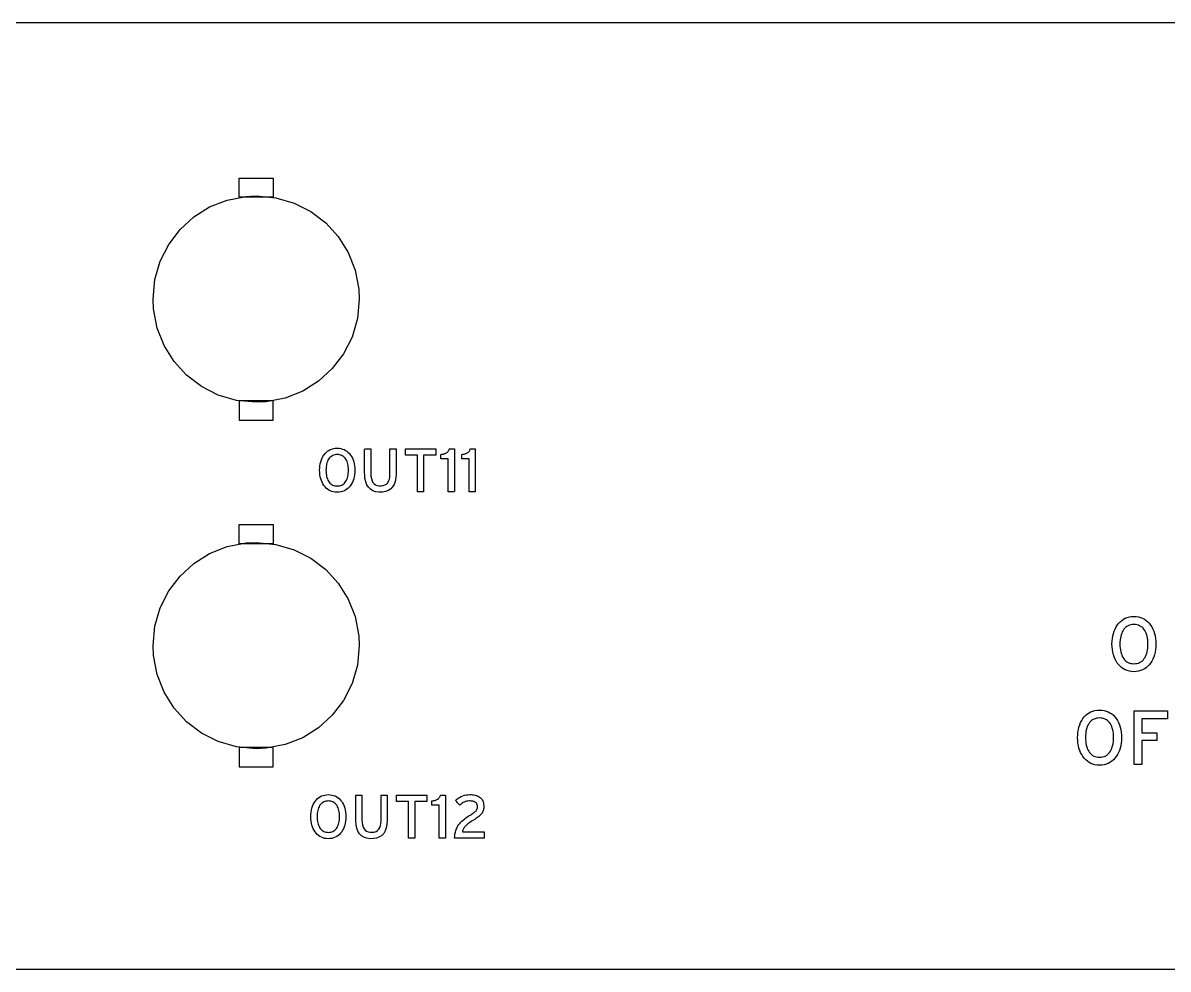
# Model space of a CAD drawing. Header units: inches. Extents: x 3.2 to 20.7, y 8 to 10.
# Drawn here: x 9.776 to 11.858, y 8.302 to 10.022 of the extents above; entities that cross this region are included whole.
import ezdxf

# ---------------------------------------------------------------- set-up
doc = ezdxf.new("R2010")
doc.units = ezdxf.units.IN
doc.header["$MEASUREMENT"] = 0

msp = doc.modelspace()

# ---------------------------------------------------------------- linework, layer by layer
for points in [[(3.2251, 10.0222), (3.2251, 8.3022), (20.675, 8.3022), (20.675, 10.0222), (3.2251, 10.0222)], [(10.1691, 9.7402), (10.2311, 9.7402), (10.2311, 9.7052), (10.1691, 9.7052), (10.1691, 9.7402)], [(10.1691, 9.3002), (10.2311, 9.3002), (10.2311, 9.3353), (10.1691, 9.3353), (10.1691, 9.3002)], [(10.5046, 9.2365), (10.5046, 9.1701), (10.4933, 9.1701), (10.4933, 9.2365), (10.4713, 9.2365), (10.4713, 9.2479), (10.5266, 9.2479), (10.5266, 9.2365), (10.5046, 9.2365)], [(10.1691, 9.1102), (10.2311, 9.1102), (10.2311, 9.0752), (10.1691, 9.0752), (10.1691, 9.1102)], [(11.8106, 8.7574), (11.8106, 8.7319), (11.8377, 8.7319), (11.8377, 8.7176), (11.8106, 8.7176), (11.8106, 8.6744), (11.7965, 8.6744), (11.7965, 8.7716), (11.8572, 8.7716), (11.8572, 8.7574), (11.8106, 8.7574)], [(10.1691, 8.6702), (10.2311, 8.6702), (10.2311, 8.7053), (10.1691, 8.7053), (10.1691, 8.6702)], [(10.4884, 8.6068), (10.4884, 8.5404), (10.4771, 8.5404), (10.4771, 8.6068), (10.4552, 8.6068), (10.4552, 8.6182), (10.5104, 8.6182), (10.5104, 8.6068), (10.4884, 8.6068)]]:
    msp.add_lwpolyline(points)
for points in [[(10.3876, 9.5202), (10.3842, 9.4846), (10.3745, 9.4512), (10.359, 9.4207), (10.3385, 9.3938), (10.3135, 9.3709), (10.2847, 9.3529), (10.2527, 9.3402), (10.2181, 9.3336), (10.2001, 9.3327), (10.2001, 9.3327), (10.2001, 9.3327), (10.2001, 9.3327), (10.2001, 9.3327), (10.2001, 9.3327), (10.2001, 9.3327), (10.2001, 9.3327), (10.2001, 9.3327), (10.1644, 9.3361), (10.1311, 9.3458), (10.1006, 9.3613), (10.0736, 9.3818), (10.0508, 9.4068), (10.0327, 9.4356), (10.02, 9.4676), (10.0134, 9.5022), (10.0126, 9.5202), (10.0126, 9.5202), (10.0126, 9.5202), (10.0126, 9.5202), (10.0126, 9.5202), (10.0126, 9.5202), (10.0126, 9.5202), (10.0126, 9.5202), (10.0126, 9.5202), (10.0159, 9.5559), (10.0257, 9.5892), (10.0411, 9.6197), (10.0616, 9.6467), (10.0866, 9.6695), (10.1154, 9.6876), (10.1474, 9.7002), (10.182, 9.7069), (10.2001, 9.7077), (10.2001, 9.7077), (10.2001, 9.7077), (10.2001, 9.7077), (10.2001, 9.7077), (10.2001, 9.7077), (10.2001, 9.7077), (10.2001, 9.7077), (10.2001, 9.7077), (10.2357, 9.7043), (10.2691, 9.6946), (10.2996, 9.6792), (10.3265, 9.6587), (10.3494, 9.6337), (10.3674, 9.6049), (10.3801, 9.5729), (10.3867, 9.5383), (10.3876, 9.5202), (10.3876, 9.5202), (10.3876, 9.5202), (10.3876, 9.5202), (10.3876, 9.5202), (10.3876, 9.5202), (10.3876, 9.5202), (10.3876, 9.5202)], [(10.3793, 9.209), (10.3792, 9.2049), (10.3788, 9.201), (10.3782, 9.1972), (10.3774, 9.1937), (10.3763, 9.1903), (10.375, 9.1872), (10.3735, 9.1843), (10.3718, 9.1815), (10.3698, 9.179), (10.3676, 9.1767), (10.3652, 9.1747), (10.3627, 9.1729), (10.36, 9.1715), (10.3571, 9.1704), (10.354, 9.1696), (10.3508, 9.1691), (10.3474, 9.1689), (10.344, 9.1691), (10.3408, 9.1696), (10.3377, 9.1704), (10.3349, 9.1715), (10.3322, 9.1729), (10.3297, 9.1747), (10.3274, 9.1767), (10.3253, 9.179), (10.3233, 9.1815), (10.3215, 9.1843), (10.3199, 9.1872), (10.3186, 9.1903), (10.3175, 9.1937), (10.3167, 9.1972), (10.316, 9.201), (10.3157, 9.2049), (10.3155, 9.209), (10.3157, 9.2132), (10.316, 9.2171), (10.3167, 9.2209), (10.3175, 9.2244), (10.3186, 9.2278), (10.3199, 9.231), (10.3215, 9.2339), (10.3233, 9.2367), (10.3253, 9.2393), (10.3274, 9.2415), (10.3297, 9.2435), (10.3322, 9.2452), (10.3349, 9.2466), (10.3377, 9.2476), (10.3408, 9.2484), (10.344, 9.2489), (10.3474, 9.2491), (10.3508, 9.2489), (10.354, 9.2484), (10.3571, 9.2476), (10.36, 9.2466), (10.3627, 9.2452), (10.3652, 9.2435), (10.3676, 9.2415), (10.3698, 9.2393), (10.3718, 9.2367), (10.3735, 9.2339), (10.375, 9.231), (10.3763, 9.2278), (10.3774, 9.2244), (10.3782, 9.2209), (10.3788, 9.2171), (10.3792, 9.2132)], [(10.4546, 9.2025), (10.4541, 9.1953), (10.4529, 9.1888), (10.4509, 9.1833), (10.4482, 9.1787), (10.4447, 9.175), (10.4404, 9.1721), (10.4353, 9.1702), (10.4295, 9.1691), (10.4231, 9.169), (10.4172, 9.1699), (10.4121, 9.1717), (10.4077, 9.1744), (10.4041, 9.178), (10.4013, 9.1825), (10.3992, 9.1879), (10.3979, 9.1941), (10.3974, 9.2013), (10.3973, 9.2039), (10.3973, 9.2079), (10.3973, 9.214), (10.3973, 9.2214), (10.3973, 9.2293), (10.3973, 9.2367), (10.3973, 9.2428), (10.3973, 9.2468), (10.3974, 9.2479), (10.3979, 9.2479), (10.3992, 9.2479), (10.4009, 9.2479), (10.4028, 9.2479), (10.4047, 9.2479), (10.4065, 9.2479), (10.4078, 9.2479), (10.4085, 9.2479), (10.4086, 9.2473), (10.4086, 9.2438), (10.4086, 9.2381), (10.4086, 9.2309), (10.4086, 9.2231), (10.4086, 9.2156), (10.4086, 9.2092), (10.4086, 9.2048), (10.4086, 9.2031), (10.4088, 9.1982), (10.4095, 9.1939), (10.4107, 9.1901), (10.4123, 9.187), (10.4144, 9.1845), (10.417, 9.1826), (10.42, 9.1813), (10.4235, 9.1806), (10.4274, 9.1806), (10.4311, 9.1811), (10.4343, 9.1823), (10.437, 9.184), (10.4392, 9.1863), (10.4409, 9.1892), (10.4422, 9.1926), (10.443, 9.1967), (10.4433, 9.2013), (10.4433, 9.2034), (10.4433, 9.2075), (10.4433, 9.2137), (10.4433, 9.2211), (10.4433, 9.2291), (10.4433, 9.2365), (10.4433, 9.2427), (10.4433, 9.2468), (10.4433, 9.2479), (10.4439, 9.2479), (10.4451, 9.2479), (10.4468, 9.2479), (10.4487, 9.2479), (10.4507, 9.2479), (10.4524, 9.2479), (10.4538, 9.2479), (10.4545, 9.2479), (10.4546, 9.2473), (10.4546, 9.2438), (10.4546, 9.238), (10.4546, 9.2307), (10.4546, 9.2228), (10.4546, 9.2152), (10.4546, 9.2088), (10.4546, 9.2042)], [(10.5491, 9.1701), (10.5491, 9.1724), (10.5491, 9.1785), (10.5491, 9.1872), (10.5491, 9.1973), (10.5491, 9.2078), (10.5491, 9.2173), (10.5491, 9.2248), (10.5491, 9.2292), (10.549, 9.2298), (10.548, 9.2298), (10.5464, 9.2298), (10.5442, 9.2298), (10.5419, 9.2298), (10.5396, 9.2298), (10.5377, 9.2298), (10.5363, 9.2298), (10.5358, 9.2298), (10.5358, 9.2301), (10.5358, 9.2309), (10.5358, 9.2321), (10.5358, 9.2334), (10.5358, 9.2348), (10.5358, 9.2361), (10.5358, 9.2371), (10.5358, 9.2377), (10.5365, 9.2379), (10.5378, 9.238), (10.5391, 9.2382), (10.5404, 9.2385), (10.5416, 9.2388), (10.5428, 9.2392), (10.5439, 9.2396), (10.545, 9.24), (10.546, 9.2406), (10.5469, 9.2411), (10.5478, 9.2418), (10.5486, 9.2425), (10.5492, 9.2433), (10.5499, 9.2442), (10.5504, 9.2451), (10.5508, 9.2462), (10.5511, 9.2473), (10.5514, 9.2479), (10.552, 9.2479), (10.5532, 9.2479), (10.5547, 9.2479), (10.5563, 9.2479), (10.5578, 9.2479), (10.5591, 9.2479), (10.5601, 9.2479), (10.5604, 9.2479), (10.5604, 9.2449), (10.5604, 9.237), (10.5604, 9.2257), (10.5604, 9.2124), (10.5604, 9.1988), (10.5604, 9.1864), (10.5604, 9.1765), (10.5604, 9.1709), (10.5603, 9.1701), (10.5595, 9.1701), (10.5581, 9.1701), (10.5563, 9.1701), (10.5543, 9.1701), (10.5524, 9.1701), (10.5507, 9.1701), (10.5496, 9.1701)], [(10.5871, 9.1701), (10.5871, 9.1724), (10.5871, 9.1785), (10.5871, 9.1872), (10.5871, 9.1973), (10.5871, 9.2078), (10.5871, 9.2173), (10.5871, 9.2248), (10.5871, 9.2292), (10.587, 9.2298), (10.586, 9.2298), (10.5843, 9.2298), (10.5822, 9.2298), (10.5798, 9.2298), (10.5776, 9.2298), (10.5756, 9.2298), (10.5743, 9.2298), (10.5738, 9.2298), (10.5738, 9.2301), (10.5738, 9.2309), (10.5738, 9.2321), (10.5738, 9.2334), (10.5738, 9.2348), (10.5738, 9.2361), (10.5738, 9.2371), (10.5738, 9.2377), (10.5745, 9.2379), (10.5758, 9.238), (10.5771, 9.2382), (10.5784, 9.2385), (10.5796, 9.2388), (10.5807, 9.2392), (10.5819, 9.2396), (10.5829, 9.24), (10.584, 9.2406), (10.5849, 9.2411), (10.5858, 9.2418), (10.5865, 9.2425), (10.5872, 9.2433), (10.5878, 9.2442), (10.5883, 9.2451), (10.5888, 9.2462), (10.5891, 9.2473), (10.5894, 9.2479), (10.59, 9.2479), (10.5912, 9.2479), (10.5926, 9.2479), (10.5942, 9.2479), (10.5958, 9.2479), (10.5971, 9.2479), (10.598, 9.2479), (10.5984, 9.2479), (10.5984, 9.2449), (10.5984, 9.237), (10.5984, 9.2257), (10.5984, 9.2124), (10.5984, 9.1988), (10.5984, 9.1864), (10.5984, 9.1765), (10.5984, 9.1709), (10.5983, 9.1701), (10.5975, 9.1701), (10.596, 9.1701), (10.5942, 9.1701), (10.5923, 9.1701), (10.5903, 9.1701), (10.5887, 9.1701), (10.5875, 9.1701)], [(10.3678, 9.209), (10.3678, 9.2121), (10.3675, 9.215), (10.3672, 9.2177), (10.3667, 9.2203), (10.366, 9.2227), (10.3653, 9.225), (10.3643, 9.2271), (10.3633, 9.2291), (10.362, 9.2308), (10.3607, 9.2324), (10.3592, 9.2337), (10.3576, 9.2349), (10.3558, 9.2358), (10.3539, 9.2365), (10.3518, 9.2371), (10.3497, 9.2374), (10.3474, 9.2375), (10.3451, 9.2374), (10.343, 9.2371), (10.341, 9.2365), (10.3391, 9.2358), (10.3374, 9.2349), (10.3357, 9.2337), (10.3343, 9.2324), (10.3329, 9.2308), (10.3317, 9.2291), (10.3306, 9.2271), (10.3296, 9.225), (10.3288, 9.2227), (10.3282, 9.2203), (10.3277, 9.2177), (10.3273, 9.215), (10.3271, 9.2121), (10.327, 9.209), (10.3271, 9.206), (10.3273, 9.2032), (10.3277, 9.2004), (10.3282, 9.1979), (10.3288, 9.1955), (10.3296, 9.1933), (10.3306, 9.1912), (10.3317, 9.1892), (10.3329, 9.1874), (10.3343, 9.1858), (10.3357, 9.1844), (10.3374, 9.1832), (10.3391, 9.1822), (10.341, 9.1815), (10.343, 9.1809), (10.3451, 9.1806), (10.3474, 9.1805), (10.3497, 9.1806), (10.3518, 9.1809), (10.3539, 9.1815), (10.3558, 9.1822), (10.3576, 9.1832), (10.3592, 9.1844), (10.3607, 9.1858), (10.362, 9.1874), (10.3633, 9.1892), (10.3643, 9.1912), (10.3653, 9.1933), (10.366, 9.1955), (10.3667, 9.1979), (10.3672, 9.2004), (10.3675, 9.2032), (10.3678, 9.206)], [(10.3876, 8.8902), (10.3842, 8.8546), (10.3745, 8.8212), (10.359, 8.7907), (10.3385, 8.7638), (10.3135, 8.7409), (10.2847, 8.7229), (10.2527, 8.7102), (10.2181, 8.7036), (10.2001, 8.7027), (10.2001, 8.7027), (10.2001, 8.7027), (10.2001, 8.7027), (10.2001, 8.7027), (10.2001, 8.7027), (10.2001, 8.7027), (10.2001, 8.7027), (10.2001, 8.7027), (10.1644, 8.7061), (10.1311, 8.7158), (10.1006, 8.7313), (10.0736, 8.7518), (10.0508, 8.7768), (10.0327, 8.8056), (10.02, 8.8376), (10.0134, 8.8722), (10.0126, 8.8902), (10.0126, 8.8902), (10.0126, 8.8902), (10.0126, 8.8902), (10.0126, 8.8902), (10.0126, 8.8902), (10.0126, 8.8902), (10.0126, 8.8902), (10.0126, 8.8902), (10.0159, 8.9258), (10.0257, 8.9592), (10.0411, 8.9897), (10.0616, 9.0167), (10.0866, 9.0395), (10.1154, 9.0576), (10.1474, 9.0702), (10.182, 9.0769), (10.2001, 9.0777), (10.2001, 9.0777), (10.2001, 9.0777), (10.2001, 9.0777), (10.2001, 9.0777), (10.2001, 9.0777), (10.2001, 9.0777), (10.2001, 9.0777), (10.2001, 9.0777), (10.2357, 9.0743), (10.2691, 9.0646), (10.2996, 9.0492), (10.3265, 9.0287), (10.3494, 9.0037), (10.3674, 8.9749), (10.3801, 8.9429), (10.3867, 8.9083), (10.3876, 8.8902), (10.3876, 8.8902), (10.3876, 8.8902), (10.3876, 8.8902), (10.3876, 8.8902), (10.3876, 8.8902), (10.3876, 8.8902), (10.3876, 8.8902)], [(11.8359, 8.893), (11.8357, 8.8879), (11.8352, 8.8829), (11.8345, 8.8783), (11.8334, 8.8738), (11.8321, 8.8697), (11.8305, 8.8657), (11.8286, 8.8621), (11.8264, 8.8586), (11.8239, 8.8554), (11.8212, 8.8526), (11.8182, 8.85), (11.8151, 8.8479), (11.8117, 8.8462), (11.8081, 8.8448), (11.8042, 8.8437), (11.8002, 8.8431), (11.7959, 8.8428), (11.7917, 8.8431), (11.7877, 8.8437), (11.7839, 8.8448), (11.7803, 8.8462), (11.777, 8.8479), (11.7739, 8.85), (11.771, 8.8526), (11.7683, 8.8554), (11.7658, 8.8586), (11.7636, 8.8621), (11.7616, 8.8657), (11.76, 8.8697), (11.7586, 8.8738), (11.7575, 8.8783), (11.7568, 8.8829), (11.7563, 8.8879), (11.7561, 8.893), (11.7563, 8.8982), (11.7568, 8.9031), (11.7575, 8.9078), (11.7586, 8.9123), (11.76, 8.9165), (11.7616, 8.9204), (11.7636, 8.9241), (11.7658, 8.9276), (11.7683, 8.9308), (11.771, 8.9336), (11.7739, 8.9361), (11.777, 8.9382), (11.7803, 8.9399), (11.7839, 8.9413), (11.7877, 8.9423), (11.7917, 8.9429), (11.7959, 8.9431), (11.8002, 8.9429), (11.8042, 8.9423), (11.8081, 8.9413), (11.8117, 8.9399), (11.8151, 8.9382), (11.8182, 8.9361), (11.8212, 8.9336), (11.8239, 8.9308), (11.8264, 8.9276), (11.8286, 8.9241), (11.8305, 8.9204), (11.8321, 8.9165), (11.8334, 8.9123), (11.8345, 8.9078), (11.8352, 8.9031), (11.8357, 8.8982)], [(11.8215, 8.893), (11.8214, 8.8968), (11.8211, 8.9005), (11.8207, 8.9039), (11.8201, 8.9071), (11.8193, 8.9101), (11.8183, 8.913), (11.8171, 8.9156), (11.8158, 8.918), (11.8143, 8.9203), (11.8126, 8.9222), (11.8107, 8.9239), (11.8087, 8.9253), (11.8064, 8.9265), (11.8041, 8.9274), (11.8015, 8.9281), (11.7988, 8.9285), (11.7959, 8.9286), (11.7931, 8.9285), (11.7904, 8.9281), (11.7879, 8.9274), (11.7856, 8.9265), (11.7834, 8.9253), (11.7814, 8.9239), (11.7795, 8.9222), (11.7778, 8.9203), (11.7763, 8.918), (11.7749, 8.9156), (11.7738, 8.913), (11.7728, 8.9101), (11.7719, 8.9071), (11.7713, 8.9039), (11.7708, 8.9005), (11.7706, 8.8968), (11.7705, 8.893), (11.7706, 8.8893), (11.7708, 8.8857), (11.7713, 8.8823), (11.7719, 8.8791), (11.7728, 8.8761), (11.7738, 8.8733), (11.7749, 8.8707), (11.7763, 8.8683), (11.7778, 8.866), (11.7795, 8.864), (11.7814, 8.8622), (11.7834, 8.8607), (11.7856, 8.8595), (11.7879, 8.8586), (11.7904, 8.8579), (11.7931, 8.8575), (11.7959, 8.8574), (11.7988, 8.8575), (11.8015, 8.8579), (11.8041, 8.8586), (11.8064, 8.8595), (11.8087, 8.8607), (11.8107, 8.8622), (11.8126, 8.864), (11.8143, 8.866), (11.8158, 8.8683), (11.8171, 8.8707), (11.8183, 8.8733), (11.8193, 8.8761), (11.8201, 8.8791), (11.8207, 8.8823), (11.8211, 8.8857), (11.8214, 8.8893)], [(11.7733, 8.723), (11.7732, 8.7179), (11.7727, 8.713), (11.772, 8.7083), (11.7709, 8.7039), (11.7696, 8.6997), (11.768, 8.6958), (11.7661, 8.6921), (11.7639, 8.6887), (11.7614, 8.6855), (11.7587, 8.6826), (11.7557, 8.6801), (11.7525, 8.6779), (11.7492, 8.6762), (11.7455, 8.6748), (11.7417, 8.6738), (11.7377, 8.6731), (11.7334, 8.6729), (11.7292, 8.6731), (11.7252, 8.6738), (11.7214, 8.6748), (11.7178, 8.6762), (11.7145, 8.6779), (11.7113, 8.6801), (11.7084, 8.6826), (11.7058, 8.6855), (11.7033, 8.6887), (11.701, 8.6921), (11.6991, 8.6958), (11.6974, 8.6997), (11.6961, 8.7039), (11.695, 8.7083), (11.6943, 8.713), (11.6938, 8.7179), (11.6936, 8.723), (11.6938, 8.7282), (11.6943, 8.7332), (11.695, 8.7378), (11.6961, 8.7423), (11.6974, 8.7465), (11.6991, 8.7504), (11.701, 8.7542), (11.7033, 8.7576), (11.7058, 8.7608), (11.7084, 8.7637), (11.7113, 8.7661), (11.7145, 8.7682), (11.7178, 8.77), (11.7214, 8.7713), (11.7252, 8.7723), (11.7292, 8.7729), (11.7334, 8.7732), (11.7377, 8.7729), (11.7417, 8.7723), (11.7455, 8.7713), (11.7492, 8.77), (11.7525, 8.7682), (11.7557, 8.7661), (11.7587, 8.7637), (11.7614, 8.7608), (11.7639, 8.7576), (11.7661, 8.7542), (11.768, 8.7504), (11.7696, 8.7465), (11.7709, 8.7423), (11.772, 8.7378), (11.7727, 8.7332), (11.7732, 8.7282)], [(11.759, 8.723), (11.7589, 8.7269), (11.7586, 8.7305), (11.7582, 8.7339), (11.7576, 8.7371), (11.7567, 8.7402), (11.7558, 8.743), (11.7546, 8.7456), (11.7533, 8.7481), (11.7517, 8.7503), (11.75, 8.7522), (11.7482, 8.7539), (11.7461, 8.7553), (11.7439, 8.7565), (11.7416, 8.7574), (11.739, 8.7581), (11.7363, 8.7585), (11.7334, 8.7587), (11.7306, 8.7585), (11.7279, 8.7581), (11.7254, 8.7574), (11.7231, 8.7565), (11.7209, 8.7553), (11.7189, 8.7539), (11.717, 8.7522), (11.7153, 8.7503), (11.7138, 8.7481), (11.7124, 8.7456), (11.7112, 8.743), (11.7102, 8.7402), (11.7094, 8.7371), (11.7088, 8.7339), (11.7083, 8.7305), (11.7081, 8.7269), (11.708, 8.723), (11.7081, 8.7193), (11.7083, 8.7157), (11.7088, 8.7123), (11.7094, 8.7091), (11.7102, 8.7061), (11.7112, 8.7033), (11.7124, 8.7007), (11.7138, 8.6983), (11.7153, 8.696), (11.717, 8.694), (11.7189, 8.6922), (11.7209, 8.6908), (11.7231, 8.6895), (11.7254, 8.6886), (11.7279, 8.6879), (11.7306, 8.6875), (11.7334, 8.6874), (11.7363, 8.6875), (11.739, 8.6879), (11.7416, 8.6886), (11.7439, 8.6895), (11.7461, 8.6908), (11.7482, 8.6922), (11.75, 8.694), (11.7517, 8.696), (11.7533, 8.6983), (11.7546, 8.7007), (11.7558, 8.7033), (11.7567, 8.7061), (11.7576, 8.7091), (11.7582, 8.7123), (11.7586, 8.7157), (11.7589, 8.7193)], [(10.3631, 8.5793), (10.363, 8.5752), (10.3626, 8.5713), (10.362, 8.5675), (10.3612, 8.564), (10.3602, 8.5607), (10.3589, 8.5575), (10.3573, 8.5546), (10.3556, 8.5518), (10.3536, 8.5493), (10.3514, 8.547), (10.3491, 8.545), (10.3465, 8.5433), (10.3438, 8.5418), (10.3409, 8.5407), (10.3378, 8.5399), (10.3346, 8.5394), (10.3312, 8.5392), (10.3278, 8.5394), (10.3246, 8.5399), (10.3216, 8.5407), (10.3187, 8.5418), (10.316, 8.5433), (10.3135, 8.545), (10.3112, 8.547), (10.3091, 8.5493), (10.3071, 8.5518), (10.3053, 8.5546), (10.3037, 8.5575), (10.3024, 8.5607), (10.3013, 8.564), (10.3005, 8.5675), (10.2999, 8.5713), (10.2995, 8.5752), (10.2994, 8.5793), (10.2995, 8.5835), (10.2999, 8.5874), (10.3005, 8.5912), (10.3013, 8.5947), (10.3024, 8.5981), (10.3037, 8.6013), (10.3053, 8.6042), (10.3071, 8.607), (10.3091, 8.6096), (10.3112, 8.6118), (10.3135, 8.6138), (10.316, 8.6155), (10.3187, 8.6169), (10.3216, 8.618), (10.3246, 8.6187), (10.3278, 8.6192), (10.3312, 8.6194), (10.3346, 8.6192), (10.3378, 8.6187), (10.3409, 8.618), (10.3438, 8.6169), (10.3465, 8.6155), (10.3491, 8.6138), (10.3514, 8.6118), (10.3536, 8.6096), (10.3556, 8.607), (10.3573, 8.6042), (10.3589, 8.6013), (10.3602, 8.5981), (10.3612, 8.5947), (10.362, 8.5912), (10.3626, 8.5874), (10.363, 8.5835)], [(10.3517, 8.5793), (10.3516, 8.5824), (10.3514, 8.5853), (10.351, 8.588), (10.3505, 8.5906), (10.3499, 8.593), (10.3491, 8.5953), (10.3482, 8.5974), (10.3471, 8.5994), (10.3459, 8.6011), (10.3445, 8.6027), (10.343, 8.604), (10.3414, 8.6052), (10.3396, 8.6061), (10.3377, 8.6068), (10.3357, 8.6074), (10.3335, 8.6077), (10.3312, 8.6078), (10.3289, 8.6077), (10.3268, 8.6074), (10.3248, 8.6068), (10.3229, 8.6061), (10.3212, 8.6052), (10.3196, 8.604), (10.3181, 8.6027), (10.3167, 8.6011), (10.3155, 8.5994), (10.3144, 8.5974), (10.3135, 8.5953), (10.3127, 8.593), (10.312, 8.5906), (10.3115, 8.588), (10.3111, 8.5853), (10.3109, 8.5824), (10.3108, 8.5793), (10.3109, 8.5763), (10.3111, 8.5735), (10.3115, 8.5708), (10.312, 8.5682), (10.3127, 8.5658), (10.3135, 8.5636), (10.3144, 8.5615), (10.3155, 8.5595), (10.3167, 8.5577), (10.3181, 8.5561), (10.3196, 8.5547), (10.3212, 8.5535), (10.3229, 8.5525), (10.3248, 8.5518), (10.3268, 8.5512), (10.3289, 8.5509), (10.3312, 8.5508), (10.3335, 8.5509), (10.3357, 8.5512), (10.3377, 8.5518), (10.3396, 8.5525), (10.3414, 8.5535), (10.343, 8.5547), (10.3445, 8.5561), (10.3459, 8.5577), (10.3471, 8.5595), (10.3482, 8.5615), (10.3491, 8.5636), (10.3499, 8.5658), (10.3505, 8.5682), (10.351, 8.5708), (10.3514, 8.5735), (10.3516, 8.5763)], [(10.4384, 8.5728), (10.4379, 8.5656), (10.4367, 8.5592), (10.4348, 8.5536), (10.432, 8.549), (10.4285, 8.5453), (10.4242, 8.5424), (10.4191, 8.5405), (10.4133, 8.5394), (10.4069, 8.5393), (10.401, 8.5402), (10.3959, 8.542), (10.3916, 8.5447), (10.388, 8.5483), (10.3851, 8.5528), (10.3831, 8.5582), (10.3817, 8.5644), (10.3812, 8.5716), (10.3812, 8.5742), (10.3812, 8.5782), (10.3812, 8.5843), (10.3812, 8.5917), (10.3812, 8.5996), (10.3812, 8.607), (10.3812, 8.6131), (10.3812, 8.6171), (10.3812, 8.6182), (10.3818, 8.6182), (10.383, 8.6182), (10.3847, 8.6182), (10.3866, 8.6182), (10.3886, 8.6182), (10.3903, 8.6182), (10.3916, 8.6182), (10.3924, 8.6182), (10.3924, 8.6176), (10.3924, 8.6141), (10.3924, 8.6084), (10.3924, 8.6012), (10.3924, 8.5935), (10.3924, 8.5859), (10.3924, 8.5795), (10.3924, 8.5751), (10.3924, 8.5734), (10.3927, 8.5685), (10.3934, 8.5642), (10.3945, 8.5605), (10.3962, 8.5574), (10.3983, 8.5548), (10.4008, 8.5529), (10.4039, 8.5516), (10.4074, 8.5509), (10.4113, 8.5509), (10.4149, 8.5514), (10.4181, 8.5526), (10.4208, 8.5543), (10.423, 8.5566), (10.4248, 8.5595), (10.426, 8.563), (10.4268, 8.567), (10.4271, 8.5716), (10.4271, 8.5737), (10.4271, 8.5778), (10.4271, 8.584), (10.4271, 8.5915), (10.4271, 8.5994), (10.4271, 8.6068), (10.4271, 8.613), (10.4271, 8.6171), (10.4271, 8.6182), (10.4277, 8.6182), (10.429, 8.6182), (10.4306, 8.6182), (10.4326, 8.6182), (10.4345, 8.6182), (10.4363, 8.6182), (10.4376, 8.6182), (10.4383, 8.6182), (10.4384, 8.6176), (10.4384, 8.6141), (10.4384, 8.6083), (10.4384, 8.601), (10.4384, 8.5932), (10.4384, 8.5856), (10.4384, 8.5791), (10.4384, 8.5745)], [(10.533, 8.5404), (10.533, 8.5427), (10.533, 8.5488), (10.533, 8.5575), (10.533, 8.5676), (10.533, 8.5781), (10.533, 8.5876), (10.533, 8.5952), (10.533, 8.5995), (10.5328, 8.6001), (10.5319, 8.6001), (10.5302, 8.6001), (10.528, 8.6001), (10.5257, 8.6001), (10.5234, 8.6001), (10.5215, 8.6001), (10.5201, 8.6001), (10.5196, 8.6001), (10.5196, 8.6004), (10.5196, 8.6012), (10.5196, 8.6024), (10.5196, 8.6037), (10.5196, 8.6051), (10.5196, 8.6064), (10.5196, 8.6074), (10.5196, 8.608), (10.5203, 8.6082), (10.5217, 8.6083), (10.523, 8.6085), (10.5242, 8.6088), (10.5254, 8.6091), (10.5266, 8.6095), (10.5277, 8.6099), (10.5288, 8.6103), (10.5298, 8.6109), (10.5308, 8.6114), (10.5316, 8.6121), (10.5324, 8.6128), (10.5331, 8.6136), (10.5337, 8.6145), (10.5342, 8.6154), (10.5346, 8.6165), (10.535, 8.6176), (10.5352, 8.6182), (10.5359, 8.6182), (10.537, 8.6182), (10.5385, 8.6182), (10.5401, 8.6182), (10.5416, 8.6182), (10.543, 8.6182), (10.5439, 8.6182), (10.5442, 8.6182), (10.5442, 8.6152), (10.5442, 8.6073), (10.5442, 8.596), (10.5442, 8.5827), (10.5442, 8.5691), (10.5442, 8.5567), (10.5442, 8.5469), (10.5442, 8.5412), (10.5441, 8.5404), (10.5433, 8.5404), (10.5419, 8.5404), (10.5401, 8.5404), (10.5381, 8.5404), (10.5362, 8.5404), (10.5346, 8.5404), (10.5334, 8.5404)], [(10.5607, 8.5404), (10.561, 8.5442), (10.5615, 8.5477), (10.5622, 8.5511), (10.5631, 8.5542), (10.5642, 8.5572), (10.5654, 8.56), (10.5669, 8.5625), (10.5685, 8.5649), (10.5704, 8.5671), (10.5723, 8.5692), (10.5743, 8.5712), (10.5765, 8.5731), (10.5787, 8.575), (10.5809, 8.5768), (10.5833, 8.5785), (10.5857, 8.5801), (10.5882, 8.5816), (10.5904, 8.5829), (10.592, 8.5839), (10.5935, 8.5849), (10.5949, 8.5859), (10.5961, 8.5868), (10.5972, 8.5877), (10.5982, 8.5885), (10.5991, 8.5893), (10.5998, 8.5901), (10.6004, 8.5909), (10.6008, 8.5916), (10.6013, 8.5924), (10.6016, 8.5933), (10.6019, 8.5941), (10.6022, 8.5949), (10.6023, 8.5958), (10.6024, 8.5966), (10.6025, 8.5975), (10.6024, 8.5986), (10.6023, 8.5996), (10.6021, 8.6005), (10.6018, 8.6014), (10.6015, 8.6023), (10.601, 8.6031), (10.6005, 8.6038), (10.5998, 8.6045), (10.5991, 8.6051), (10.5983, 8.6057), (10.5973, 8.6062), (10.5962, 8.6067), (10.5951, 8.607), (10.5938, 8.6073), (10.5923, 8.6076), (10.5908, 8.6077), (10.5892, 8.6078), (10.5872, 8.6078), (10.585, 8.6076), (10.5828, 8.6072), (10.5806, 8.6066), (10.5785, 8.6058), (10.5764, 8.6049), (10.5745, 8.6037), (10.5725, 8.6023), (10.5707, 8.6008), (10.5698, 8.6002), (10.5692, 8.6008), (10.5684, 8.6019), (10.5673, 8.6032), (10.566, 8.6047), (10.5648, 8.6062), (10.5638, 8.6075), (10.563, 8.6084), (10.5626, 8.6089), (10.5646, 8.6107), (10.5672, 8.6127), (10.57, 8.6144), (10.5728, 8.6159), (10.5757, 8.6171), (10.5787, 8.6181), (10.5818, 8.6188), (10.5851, 8.6193), (10.5884, 8.6194), (10.591, 8.6194), (10.5935, 8.6192), (10.5959, 8.6188), (10.5982, 8.6184), (10.6003, 8.6178), (10.6023, 8.6171), (10.6041, 8.6162), (10.6058, 8.6152), (10.6074, 8.6141), (10.6088, 8.6127), (10.6101, 8.6113), (10.6112, 8.6097), (10.6121, 8.6079), (10.6128, 8.6061), (10.6133, 8.604), (10.6137, 8.6019), (10.6139, 8.5996), (10.6139, 8.5973), (10.6138, 8.5954), (10.6136, 8.5936), (10.6133, 8.5919), (10.6128, 8.5903), (10.6123, 8.5887), (10.6116, 8.5873), (10.6108, 8.5859), (10.6099, 8.5846), (10.6088, 8.5834), (10.6076, 8.5822), (10.6063, 8.5809), (10.6048, 8.5796), (10.6031, 8.5784), (10.6014, 8.5771), (10.5995, 8.5758), (10.5975, 8.5744), (10.5953, 8.5731), (10.593, 8.5717), (10.5908, 8.5703), (10.5888, 8.569), (10.5869, 8.5677), (10.5852, 8.5664), (10.5837, 8.5652), (10.5823, 8.564), (10.5811, 8.5629), (10.5801, 8.5618), (10.5792, 8.5607), (10.5783, 8.5596), (10.5775, 8.5585), (10.5769, 8.5573), (10.5763, 8.5561), (10.5758, 8.555), (10.5754, 8.5538), (10.575, 8.5525), (10.575, 8.5517), (10.5773, 8.5517), (10.5818, 8.5517), (10.5877, 8.5517), (10.5944, 8.5517), (10.6011, 8.5517), (10.6072, 8.5517), (10.6118, 8.5517), (10.6144, 8.5517), (10.6147, 8.5516), (10.6147, 8.5508), (10.6147, 8.5494), (10.6147, 8.5477), (10.6147, 8.5458), (10.6147, 8.5439), (10.6147, 8.5422), (10.6147, 8.541), (10.6147, 8.5405), (10.6135, 8.5404), (10.609, 8.5404), (10.6019, 8.5404), (10.5933, 8.5404), (10.5841, 8.5404), (10.5753, 8.5404), (10.5678, 8.5404), (10.5626, 8.5404)]]:
    msp.add_lwpolyline(points, close=True)

doc.saveas('drawing.dxf')
